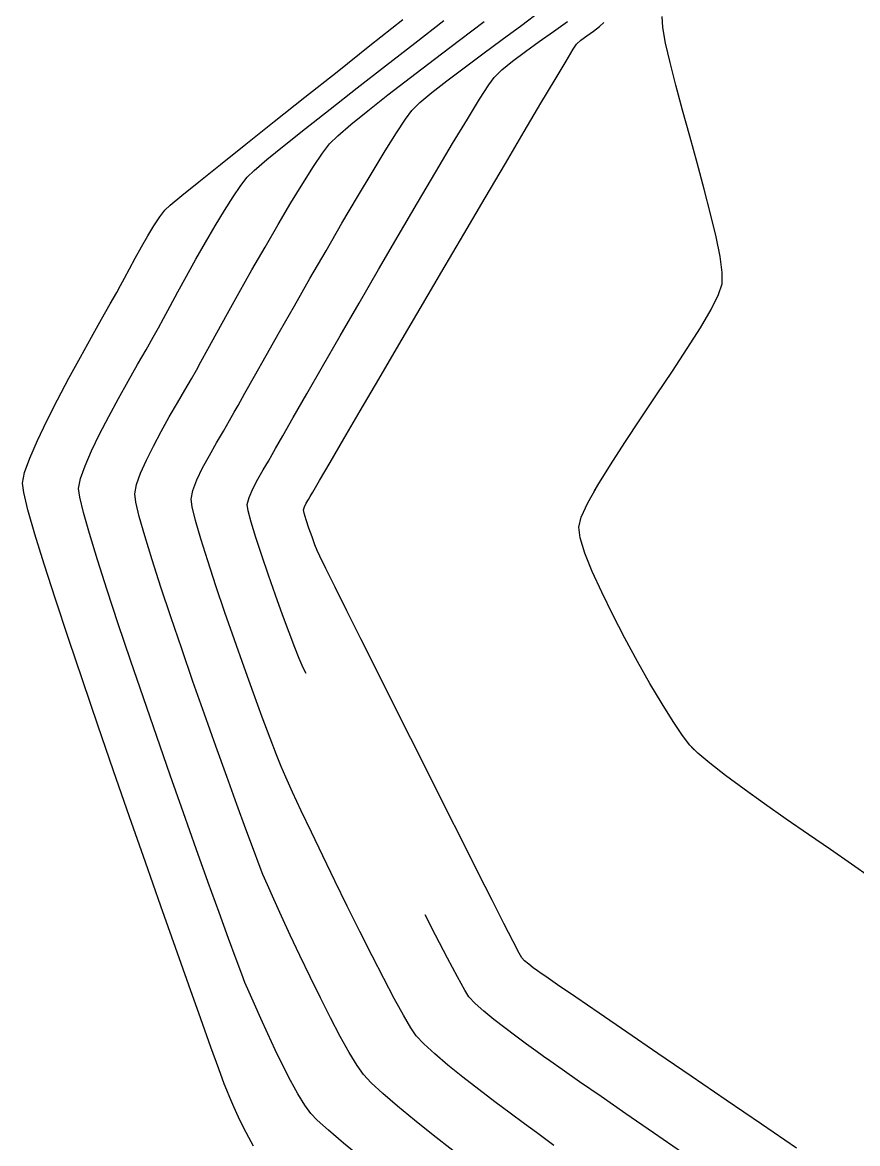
# Model space of a CAD drawing. Header units: metres. Extents: x 708868 to 711043, y 5411316 to 5413138.
# Drawn here: x 710040.7 to 710102.9, y 5411995.4 to 5412078.8 of the extents above; entities that cross this region are included whole.
import ezdxf

# ---------------------------------------------------------------- set-up
doc = ezdxf.new("R2010")
doc.units = ezdxf.units.M
for name, color, linetype in [('Rionegro 2010_Contours', 7, 'Continuous'), ('Rionegro 2014_Contours', 7, 'Continuous'), ('Rionegro 2018_Contours', 7, 'Continuous')]:
    doc.layers.add(name, color=color, linetype=linetype)

msp = doc.modelspace()

# ---------------------------------------------------------------- linework, layer by layer
at = {"layer": 'Rionegro 2010_Contours'}
for points in [[(710080.271, 5411995.247, 241), (710079.659, 5411995.69, 241), (710078.971, 5411996.196, 241), (710078.072, 5411996.856, 241), (710077.02, 5411997.635, 241), (710075.869, 5411998.496, 241), (710074.675, 5411999.404, 241), (710073.495, 5412000.323, 241), (710072.384, 5412001.219, 241), (710071.397, 5412002.055, 241), (710070.592, 5412002.797, 241), (710070.023, 5412003.407, 241), (710069.627, 5412003.988, 241), (710069.074, 5412004.929, 241), (710068.391, 5412006.174, 241), (710067.605, 5412007.664, 241), (710066.742, 5412009.342, 241), (710065.83, 5412011.151, 241), (710064.895, 5412013.034, 241), (710063.964, 5412014.932, 241), (710063.064, 5412016.789, 241), (710062.221, 5412018.546, 241), (710061.464, 5412020.147, 241), (710060.817, 5412021.534, 241), (710060.309, 5412022.649, 241), (710059.967, 5412023.435, 241), (710059.622, 5412024.299, 241), (710059.147, 5412025.543, 241), (710058.569, 5412027.094, 241), (710057.917, 5412028.879, 241), (710057.217, 5412030.823, 241), (710056.499, 5412032.855, 241), (710055.79, 5412034.899, 241), (710055.116, 5412036.883, 241), (710054.508, 5412038.733, 241), (710053.991, 5412040.375, 241), (710053.594, 5412041.737, 241), (710053.345, 5412042.744, 241), (710053.271, 5412043.324, 241), (710053.407, 5412043.968, 241), (710053.709, 5412044.76, 241), (710054.131, 5412045.648, 241), (710054.63, 5412046.583, 241), (710055.159, 5412047.515, 241), (710055.675, 5412048.394, 241), (710056.132, 5412049.169, 241), (710056.485, 5412049.791, 241), (710056.764, 5412050.297, 241), (710057.274, 5412051.21, 241), (710057.982, 5412052.469, 241), (710058.853, 5412054.012, 241), (710059.855, 5412055.779, 241), (710060.954, 5412057.708, 241), (710062.117, 5412059.737, 241), (710063.31, 5412061.805, 241), (710064.499, 5412063.851, 241), (710065.652, 5412065.814, 241), (710066.735, 5412067.632, 241), (710067.714, 5412069.243, 241), (710068.555, 5412070.587, 241), (710069.227, 5412071.602, 241), (710069.694, 5412072.227, 241), (710070.299, 5412072.826, 241), (710071.187, 5412073.578, 241), (710072.302, 5412074.454, 241), (710073.585, 5412075.422, 241), (710074.979, 5412076.454, 241), (710076.426, 5412077.518, 241), (710077.869, 5412078.584, 241), (710079.249, 5412079.623, 241)], [(710057.922, 5411995.2, 244), (710057.558, 5411995.837, 244), (710057.179, 5411996.577, 244), (710056.805, 5411997.358, 244), (710056.458, 5411998.12, 244), (710056.159, 5411998.803, 244), (710055.929, 5411999.346, 244), (710055.743, 5411999.839, 244), (710055.342, 5412000.936, 244), (710054.753, 5412002.567, 244), (710053.999, 5412004.664, 244), (710053.109, 5412007.157, 244), (710052.107, 5412009.975, 244), (710051.02, 5412013.048, 244), (710049.873, 5412016.308, 244), (710048.692, 5412019.685, 244), (710047.503, 5412023.108, 244), (710046.332, 5412026.509, 244), (710045.205, 5412029.816, 244), (710044.148, 5412032.961, 244), (710043.187, 5412035.874, 244), (710042.347, 5412038.486, 244), (710041.655, 5412040.725, 244), (710041.136, 5412042.524, 244), (710040.817, 5412043.811, 244), (710040.722, 5412044.517, 244), (710040.889, 5412045.305, 244), (710041.274, 5412046.381, 244), (710041.838, 5412047.684, 244), (710042.537, 5412049.149, 244), (710043.331, 5412050.715, 244), (710044.177, 5412052.319, 244), (710045.034, 5412053.897, 244), (710045.861, 5412055.386, 244), (710046.614, 5412056.725, 244), (710047.253, 5412057.85, 244), (710047.736, 5412058.698, 244), (710048.021, 5412059.206, 244), (710048.322, 5412059.767, 244), (710048.696, 5412060.467, 244), (710049.123, 5412061.255, 244), (710049.581, 5412062.083, 244), (710050.051, 5412062.903, 244), (710050.512, 5412063.664, 244), (710050.943, 5412064.317, 244), (710051.323, 5412064.815, 244), (710051.726, 5412065.184, 244), (710052.587, 5412065.905, 244), (710053.848, 5412066.933, 244), (710055.451, 5412068.223, 244), (710057.338, 5412069.732, 244), (710059.453, 5412071.414, 244), (710061.736, 5412073.227, 244), (710064.131, 5412075.124, 244), (710066.58, 5412077.062, 244), (710069.025, 5412078.997, 244)], [(710065.981, 5411994.293, 243), (710064.619, 5411995.415, 243), (710063.492, 5411996.372, 243), (710062.658, 5411997.121, 243), (710062.174, 5411997.619, 243), (710061.731, 5411998.244, 243), (710061.226, 5411999.081, 243), (710060.679, 5412000.081, 243), (710060.108, 5412001.192, 243), (710059.534, 5412002.364, 243), (710058.975, 5412003.547, 243), (710058.45, 5412004.69, 243), (710057.979, 5412005.743, 243), (710057.581, 5412006.655, 243), (710057.275, 5412007.376, 243), (710057.038, 5412007.985, 243), (710056.623, 5412009.096, 243), (710056.054, 5412010.646, 243), (710055.355, 5412012.572, 243), (710054.549, 5412014.813, 243), (710053.658, 5412017.305, 243), (710052.707, 5412019.986, 243), (710051.718, 5412022.794, 243), (710050.716, 5412025.667, 243), (710049.722, 5412028.541, 243), (710048.761, 5412031.355, 243), (710047.856, 5412034.047, 243), (710047.03, 5412036.553, 243), (710046.307, 5412038.811, 243), (710045.71, 5412040.759, 243), (710045.261, 5412042.335, 243), (710044.985, 5412043.476, 243), (710044.905, 5412044.12, 243), (710045.052, 5412044.856, 243), (710045.386, 5412045.809, 243), (710045.87, 5412046.929, 243), (710046.468, 5412048.168, 243), (710047.145, 5412049.477, 243), (710047.865, 5412050.807, 243), (710048.591, 5412052.11, 243), (710049.288, 5412053.336, 243), (710049.919, 5412054.437, 243), (710050.449, 5412055.363, 243), (710050.842, 5412056.068, 243), (710051.219, 5412056.765, 243), (710051.71, 5412057.672, 243), (710052.292, 5412058.74, 243), (710052.942, 5412059.921, 243), (710053.637, 5412061.166, 243), (710054.353, 5412062.428, 243), (710055.067, 5412063.658, 243), (710055.757, 5412064.806, 243), (710056.399, 5412065.826, 243), (710056.97, 5412066.669, 243), (710057.447, 5412067.286, 243), (710057.966, 5412067.785, 243), (710058.903, 5412068.585, 243), (710060.197, 5412069.641, 243), (710061.788, 5412070.91, 243), (710063.615, 5412072.348, 243), (710065.618, 5412073.913, 243), (710067.736, 5412075.562, 243), (710069.909, 5412077.249, 243), (710072.076, 5412078.934, 243)], [(710072.751, 5411994.861, 242), (710071.294, 5411996.001, 242), (710069.904, 5411997.112, 242), (710068.635, 5411998.156, 242), (710067.541, 5411999.096, 242), (710066.677, 5411999.894, 242), (710066.099, 5412000.513, 242), (710065.62, 5412001.192, 242), (710065.036, 5412002.16, 242), (710064.371, 5412003.36, 242), (710063.649, 5412004.736, 242), (710062.892, 5412006.233, 242), (710062.124, 5412007.795, 242), (710061.37, 5412009.366, 242), (710060.652, 5412010.89, 242), (710059.995, 5412012.312, 242), (710059.421, 5412013.576, 242), (710058.955, 5412014.626, 242), (710058.621, 5412015.406, 242), (710058.34, 5412016.115, 242), (710057.906, 5412017.261, 242), (710057.342, 5412018.78, 242), (710056.672, 5412020.61, 242), (710055.92, 5412022.686, 242), (710055.11, 5412024.947, 242), (710054.266, 5412027.327, 242), (710053.412, 5412029.764, 242), (710052.572, 5412032.196, 242), (710051.77, 5412034.557, 242), (710051.029, 5412036.786, 242), (710050.374, 5412038.818, 242), (710049.829, 5412040.592, 242), (710049.416, 5412042.042, 242), (710049.162, 5412043.107, 242), (710049.088, 5412043.722, 242), (710049.222, 5412044.408, 242), (710049.518, 5412045.256, 242), (710049.944, 5412046.224, 242), (710050.464, 5412047.273, 242), (710051.045, 5412048.36, 242), (710051.652, 5412049.444, 242), (710052.252, 5412050.485, 242), (710052.81, 5412051.44, 242), (710053.292, 5412052.268, 242), (710053.664, 5412052.929, 242), (710053.999, 5412053.546, 242), (710054.517, 5412054.491, 242), (710055.187, 5412055.704, 242), (710055.978, 5412057.128, 242), (710056.86, 5412058.705, 242), (710057.803, 5412060.374, 242), (710058.776, 5412062.078, 242), (710059.751, 5412063.759, 242), (710060.695, 5412065.357, 242), (710061.58, 5412066.815, 242), (710062.374, 5412068.073, 242), (710063.048, 5412069.073, 242), (710063.571, 5412069.756, 242), (710064.178, 5412070.356, 242), (710065.145, 5412071.188, 242), (710066.412, 5412072.214, 242), (710067.916, 5412073.395, 242), (710069.596, 5412074.689, 242), (710071.391, 5412076.058, 242), (710073.239, 5412077.462, 242), (710075.078, 5412078.861, 242)], [(710098.304, 5411995.043, 239), (710095.709, 5411996.815, 239), (710093.079, 5411998.613, 239), (710090.484, 5412000.388, 239), (710087.996, 5412002.09, 239), (710085.687, 5412003.671, 239), (710083.627, 5412005.081, 239), (710081.887, 5412006.273, 239), (710080.54, 5412007.197, 239), (710079.656, 5412007.805, 239), (710079.307, 5412008.047, 239), (710079.056, 5412008.23, 239), (710078.732, 5412008.467, 239), (710078.391, 5412008.727, 239), (710078.086, 5412008.981, 239), (710077.872, 5412009.196, 239), (710077.684, 5412009.54, 239), (710077.231, 5412010.417, 239), (710076.549, 5412011.755, 239), (710075.673, 5412013.484, 239), (710074.638, 5412015.534, 239), (710073.479, 5412017.834, 239), (710072.232, 5412020.313, 239), (710070.932, 5412022.903, 239), (710069.615, 5412025.53, 239), (710068.314, 5412028.127, 239), (710067.066, 5412030.621, 239), (710065.907, 5412032.942, 239), (710064.87, 5412035.021, 239), (710063.991, 5412036.786, 239), (710063.306, 5412038.166, 239), (710062.85, 5412039.093, 239), (710062.659, 5412039.494, 239), (710062.487, 5412039.931, 239), (710062.269, 5412040.522, 239), (710062.04, 5412041.172, 239), (710061.835, 5412041.787, 239), (710061.689, 5412042.271, 239), (710061.637, 5412042.528, 239), (710061.704, 5412042.747, 239), (710061.844, 5412043.025, 239), (710062.004, 5412043.302, 239), (710062.127, 5412043.515, 239), (710062.318, 5412043.843, 239), (710062.825, 5412044.711, 239), (710063.61, 5412046.052, 239), (710064.632, 5412047.799, 239), (710065.853, 5412049.884, 239), (710067.234, 5412052.24, 239), (710068.734, 5412054.8, 239), (710070.316, 5412057.496, 239), (710071.939, 5412060.261, 239), (710073.564, 5412063.029, 239), (710075.153, 5412065.731, 239), (710076.665, 5412068.301, 239), (710078.062, 5412070.671, 239), (710079.305, 5412072.773, 239), (710080.353, 5412074.542, 239), (710081.168, 5412075.909, 239), (710081.711, 5412076.807, 239), (710081.942, 5412077.169, 239), (710082.264, 5412077.459, 239), (710082.723, 5412077.797, 239), (710083.223, 5412078.151, 239), (710083.67, 5412078.494, 239), (710083.97, 5412078.795, 239)], [(710095.076, 5412021.281, 238), (710094.413, 5412021.756, 238), (710093.039, 5412022.77, 238), (710091.871, 5412023.673, 238), (710090.963, 5412024.433, 238), (710090.372, 5412025.017, 238), (710089.831, 5412025.731, 238), (710089.132, 5412026.776, 238), (710088.313, 5412028.089, 238), (710087.415, 5412029.604, 238), (710086.478, 5412031.256, 238), (710085.54, 5412032.982, 238), (710084.64, 5412034.715, 238), (710083.82, 5412036.392, 238), (710083.117, 5412037.947, 238), (710082.571, 5412039.316, 238), (710082.223, 5412040.435, 238), (710082.11, 5412041.237, 238), (710082.298, 5412041.987, 238), (710082.789, 5412043.049, 238), (710083.53, 5412044.367, 238), (710084.466, 5412045.885, 238), (710085.544, 5412047.548, 238), (710086.709, 5412049.299, 238), (710087.908, 5412051.083, 238), (710089.086, 5412052.844, 238), (710090.189, 5412054.526, 238), (710091.163, 5412056.074, 238), (710091.955, 5412057.43, 238), (710092.51, 5412058.54, 238), (710092.773, 5412059.348, 238), (710092.781, 5412060.183, 238), (710092.624, 5412061.37, 238), (710092.33, 5412062.843, 238), (710091.929, 5412064.539, 238), (710091.45, 5412066.393, 238), (710090.922, 5412068.342, 238), (710090.375, 5412070.322, 238), (710089.837, 5412072.267, 238), (710089.339, 5412074.114, 238), (710088.908, 5412075.798, 238), (710088.575, 5412077.256, 238), (710088.368, 5412078.424, 238), (710088.316, 5412079.236, 238)]]:
    msp.add_polyline3d(points, dxfattribs=at)
at = {"layer": 'Rionegro 2014_Contours'}
for points in [[(710080.271, 5411995.247, 241), (710079.659, 5411995.69, 241), (710078.971, 5411996.196, 241), (710078.072, 5411996.856, 241), (710077.02, 5411997.635, 241), (710075.869, 5411998.496, 241), (710074.675, 5411999.404, 241), (710073.495, 5412000.323, 241), (710072.384, 5412001.219, 241), (710071.397, 5412002.055, 241), (710070.592, 5412002.797, 241), (710070.023, 5412003.407, 241), (710069.627, 5412003.988, 241), (710069.074, 5412004.929, 241), (710068.391, 5412006.174, 241), (710067.605, 5412007.664, 241), (710066.742, 5412009.342, 241), (710065.83, 5412011.151, 241), (710064.895, 5412013.034, 241), (710063.964, 5412014.932, 241), (710063.064, 5412016.789, 241), (710062.221, 5412018.546, 241), (710061.464, 5412020.147, 241), (710060.817, 5412021.534, 241), (710060.309, 5412022.649, 241), (710059.967, 5412023.435, 241), (710059.622, 5412024.299, 241), (710059.147, 5412025.543, 241), (710058.569, 5412027.094, 241), (710057.917, 5412028.879, 241), (710057.217, 5412030.823, 241), (710056.499, 5412032.855, 241), (710055.79, 5412034.899, 241), (710055.116, 5412036.883, 241), (710054.508, 5412038.733, 241), (710053.991, 5412040.375, 241), (710053.594, 5412041.737, 241), (710053.345, 5412042.744, 241), (710053.271, 5412043.324, 241), (710053.407, 5412043.968, 241), (710053.709, 5412044.76, 241), (710054.131, 5412045.648, 241), (710054.63, 5412046.583, 241), (710055.159, 5412047.515, 241), (710055.675, 5412048.394, 241), (710056.132, 5412049.169, 241), (710056.485, 5412049.791, 241), (710056.764, 5412050.297, 241), (710057.274, 5412051.21, 241), (710057.982, 5412052.469, 241), (710058.853, 5412054.012, 241), (710059.855, 5412055.779, 241), (710060.954, 5412057.708, 241), (710062.117, 5412059.737, 241), (710063.31, 5412061.805, 241), (710064.499, 5412063.851, 241), (710065.652, 5412065.814, 241), (710066.735, 5412067.632, 241), (710067.714, 5412069.243, 241), (710068.555, 5412070.587, 241), (710069.227, 5412071.602, 241), (710069.694, 5412072.227, 241), (710070.299, 5412072.826, 241), (710071.187, 5412073.578, 241), (710072.302, 5412074.454, 241), (710073.585, 5412075.422, 241), (710074.979, 5412076.454, 241), (710076.426, 5412077.518, 241), (710077.869, 5412078.584, 241), (710079.249, 5412079.623, 241)], [(710057.922, 5411995.2, 244), (710057.558, 5411995.837, 244), (710057.179, 5411996.577, 244), (710056.805, 5411997.358, 244), (710056.458, 5411998.12, 244), (710056.159, 5411998.803, 244), (710055.929, 5411999.346, 244), (710055.743, 5411999.839, 244), (710055.342, 5412000.936, 244), (710054.753, 5412002.567, 244), (710053.999, 5412004.664, 244), (710053.109, 5412007.157, 244), (710052.107, 5412009.975, 244), (710051.02, 5412013.048, 244), (710049.873, 5412016.308, 244), (710048.692, 5412019.685, 244), (710047.503, 5412023.108, 244), (710046.332, 5412026.509, 244), (710045.205, 5412029.816, 244), (710044.148, 5412032.961, 244), (710043.187, 5412035.874, 244), (710042.347, 5412038.486, 244), (710041.655, 5412040.725, 244), (710041.136, 5412042.524, 244), (710040.817, 5412043.811, 244), (710040.722, 5412044.517, 244), (710040.889, 5412045.305, 244), (710041.274, 5412046.381, 244), (710041.838, 5412047.684, 244), (710042.537, 5412049.149, 244), (710043.331, 5412050.715, 244), (710044.177, 5412052.319, 244), (710045.034, 5412053.897, 244), (710045.861, 5412055.386, 244), (710046.614, 5412056.725, 244), (710047.253, 5412057.85, 244), (710047.736, 5412058.698, 244), (710048.021, 5412059.206, 244), (710048.322, 5412059.767, 244), (710048.696, 5412060.467, 244), (710049.123, 5412061.255, 244), (710049.581, 5412062.083, 244), (710050.051, 5412062.903, 244), (710050.512, 5412063.664, 244), (710050.943, 5412064.317, 244), (710051.323, 5412064.815, 244), (710051.726, 5412065.184, 244), (710052.587, 5412065.905, 244), (710053.848, 5412066.933, 244), (710055.451, 5412068.223, 244), (710057.338, 5412069.732, 244), (710059.453, 5412071.414, 244), (710061.736, 5412073.227, 244), (710064.131, 5412075.124, 244), (710066.58, 5412077.062, 244), (710069.025, 5412078.997, 244)], [(710065.981, 5411994.293, 243), (710064.619, 5411995.415, 243), (710063.492, 5411996.372, 243), (710062.658, 5411997.121, 243), (710062.174, 5411997.619, 243), (710061.731, 5411998.244, 243), (710061.226, 5411999.081, 243), (710060.679, 5412000.081, 243), (710060.108, 5412001.192, 243), (710059.534, 5412002.364, 243), (710058.975, 5412003.547, 243), (710058.45, 5412004.69, 243), (710057.979, 5412005.743, 243), (710057.581, 5412006.655, 243), (710057.275, 5412007.376, 243), (710057.038, 5412007.985, 243), (710056.623, 5412009.096, 243), (710056.054, 5412010.646, 243), (710055.355, 5412012.572, 243), (710054.549, 5412014.813, 243), (710053.658, 5412017.305, 243), (710052.707, 5412019.986, 243), (710051.718, 5412022.794, 243), (710050.716, 5412025.667, 243), (710049.722, 5412028.541, 243), (710048.761, 5412031.355, 243), (710047.856, 5412034.047, 243), (710047.03, 5412036.553, 243), (710046.307, 5412038.811, 243), (710045.71, 5412040.759, 243), (710045.261, 5412042.335, 243), (710044.985, 5412043.476, 243), (710044.905, 5412044.12, 243), (710045.052, 5412044.856, 243), (710045.386, 5412045.809, 243), (710045.87, 5412046.929, 243), (710046.468, 5412048.168, 243), (710047.145, 5412049.477, 243), (710047.865, 5412050.807, 243), (710048.591, 5412052.11, 243), (710049.288, 5412053.336, 243), (710049.919, 5412054.437, 243), (710050.449, 5412055.363, 243), (710050.842, 5412056.068, 243), (710051.219, 5412056.765, 243), (710051.71, 5412057.672, 243), (710052.292, 5412058.74, 243), (710052.942, 5412059.921, 243), (710053.637, 5412061.166, 243), (710054.353, 5412062.428, 243), (710055.067, 5412063.658, 243), (710055.757, 5412064.806, 243), (710056.399, 5412065.826, 243), (710056.97, 5412066.669, 243), (710057.447, 5412067.286, 243), (710057.966, 5412067.785, 243), (710058.903, 5412068.585, 243), (710060.197, 5412069.641, 243), (710061.788, 5412070.91, 243), (710063.615, 5412072.348, 243), (710065.618, 5412073.913, 243), (710067.736, 5412075.562, 243), (710069.909, 5412077.249, 243), (710072.076, 5412078.934, 243)], [(710072.751, 5411994.861, 242), (710071.294, 5411996.001, 242), (710069.904, 5411997.112, 242), (710068.635, 5411998.156, 242), (710067.541, 5411999.096, 242), (710066.677, 5411999.894, 242), (710066.099, 5412000.513, 242), (710065.62, 5412001.192, 242), (710065.036, 5412002.16, 242), (710064.371, 5412003.36, 242), (710063.649, 5412004.736, 242), (710062.892, 5412006.233, 242), (710062.124, 5412007.795, 242), (710061.37, 5412009.366, 242), (710060.652, 5412010.89, 242), (710059.995, 5412012.312, 242), (710059.421, 5412013.576, 242), (710058.955, 5412014.626, 242), (710058.621, 5412015.406, 242), (710058.34, 5412016.115, 242), (710057.906, 5412017.261, 242), (710057.342, 5412018.78, 242), (710056.672, 5412020.61, 242), (710055.92, 5412022.686, 242), (710055.11, 5412024.947, 242), (710054.266, 5412027.327, 242), (710053.412, 5412029.764, 242), (710052.572, 5412032.196, 242), (710051.77, 5412034.557, 242), (710051.029, 5412036.786, 242), (710050.374, 5412038.818, 242), (710049.829, 5412040.592, 242), (710049.416, 5412042.042, 242), (710049.162, 5412043.107, 242), (710049.088, 5412043.722, 242), (710049.222, 5412044.408, 242), (710049.518, 5412045.256, 242), (710049.944, 5412046.224, 242), (710050.464, 5412047.273, 242), (710051.045, 5412048.36, 242), (710051.652, 5412049.444, 242), (710052.252, 5412050.485, 242), (710052.81, 5412051.44, 242), (710053.292, 5412052.268, 242), (710053.664, 5412052.929, 242), (710053.999, 5412053.546, 242), (710054.517, 5412054.491, 242), (710055.187, 5412055.704, 242), (710055.978, 5412057.128, 242), (710056.86, 5412058.705, 242), (710057.803, 5412060.374, 242), (710058.776, 5412062.078, 242), (710059.751, 5412063.759, 242), (710060.695, 5412065.357, 242), (710061.58, 5412066.815, 242), (710062.374, 5412068.073, 242), (710063.048, 5412069.073, 242), (710063.571, 5412069.756, 242), (710064.178, 5412070.356, 242), (710065.145, 5412071.188, 242), (710066.412, 5412072.214, 242), (710067.916, 5412073.395, 242), (710069.596, 5412074.689, 242), (710071.391, 5412076.058, 242), (710073.239, 5412077.462, 242), (710075.078, 5412078.861, 242)], [(710061.825, 5412030.345, 240), (710061.617, 5412030.787, 240), (710061.313, 5412031.465, 240), (710060.987, 5412032.281, 240), (710060.564, 5412033.395, 240), (710060.076, 5412034.721, 240), (710059.553, 5412036.176, 240), (710059.028, 5412037.677, 240), (710058.531, 5412039.139, 240), (710058.094, 5412040.478, 240), (710057.748, 5412041.612, 240), (710057.524, 5412042.456, 240), (710057.454, 5412042.926, 240), (710057.581, 5412043.441, 240), (710057.862, 5412044.09, 240), (710058.237, 5412044.804, 240), (710058.643, 5412045.515, 240), (710059.02, 5412046.154, 240), (710059.306, 5412046.653, 240), (710059.549, 5412047.085, 240), (710060.087, 5412048.027, 240), (710060.878, 5412049.409, 240), (710061.883, 5412051.159, 240), (710063.06, 5412053.204, 240), (710064.369, 5412055.474, 240), (710065.77, 5412057.895, 240), (710067.223, 5412060.397, 240), (710068.686, 5412062.908, 240), (710070.119, 5412065.356, 240), (710071.481, 5412067.668, 240), (710072.733, 5412069.775, 240), (710073.833, 5412071.602, 240), (710074.74, 5412073.08, 240), (710075.416, 5412074.136, 240), (710075.818, 5412074.698, 240), (710076.396, 5412075.264, 240), (710077.192, 5412075.912, 240), (710078.141, 5412076.618, 240), (710079.18, 5412077.361, 240), (710080.244, 5412078.119, 240), (710081.27, 5412078.868, 240)], [(710098.304, 5411995.043, 239), (710095.709, 5411996.815, 239), (710093.079, 5411998.613, 239), (710090.484, 5412000.388, 239), (710087.996, 5412002.09, 239), (710085.687, 5412003.671, 239), (710083.627, 5412005.081, 239), (710081.887, 5412006.273, 239), (710080.54, 5412007.197, 239), (710079.656, 5412007.805, 239), (710079.307, 5412008.047, 239), (710079.056, 5412008.23, 239), (710078.732, 5412008.467, 239), (710078.391, 5412008.727, 239), (710078.086, 5412008.981, 239), (710077.872, 5412009.196, 239), (710077.684, 5412009.54, 239), (710077.231, 5412010.417, 239), (710076.549, 5412011.755, 239), (710075.673, 5412013.484, 239), (710074.638, 5412015.534, 239), (710073.479, 5412017.834, 239), (710072.232, 5412020.313, 239), (710070.932, 5412022.903, 239), (710069.615, 5412025.53, 239), (710068.314, 5412028.127, 239), (710067.066, 5412030.621, 239), (710065.907, 5412032.942, 239), (710064.87, 5412035.021, 239), (710063.991, 5412036.786, 239), (710063.306, 5412038.166, 239), (710062.85, 5412039.093, 239), (710062.659, 5412039.494, 239), (710062.487, 5412039.931, 239), (710062.269, 5412040.522, 239), (710062.04, 5412041.172, 239), (710061.835, 5412041.787, 239), (710061.689, 5412042.271, 239), (710061.637, 5412042.528, 239), (710061.704, 5412042.747, 239), (710061.844, 5412043.025, 239), (710062.004, 5412043.302, 239), (710062.127, 5412043.515, 239), (710062.318, 5412043.843, 239), (710062.825, 5412044.711, 239), (710063.61, 5412046.052, 239), (710064.632, 5412047.799, 239), (710065.853, 5412049.884, 239), (710067.234, 5412052.24, 239), (710068.734, 5412054.8, 239), (710070.316, 5412057.496, 239), (710071.939, 5412060.261, 239), (710073.564, 5412063.029, 239), (710075.153, 5412065.731, 239), (710076.665, 5412068.301, 239), (710078.062, 5412070.671, 239), (710079.305, 5412072.773, 239), (710080.353, 5412074.542, 239), (710081.168, 5412075.909, 239), (710081.711, 5412076.807, 239), (710081.942, 5412077.169, 239), (710082.264, 5412077.459, 239), (710082.723, 5412077.797, 239), (710083.223, 5412078.151, 239), (710083.67, 5412078.494, 239), (710083.97, 5412078.795, 239)], [(710083.261, 5412043.889, 238), (710083.53, 5412044.367, 238), (710084.466, 5412045.885, 238), (710085.544, 5412047.548, 238), (710086.709, 5412049.299, 238), (710087.908, 5412051.083, 238), (710089.086, 5412052.844, 238), (710090.189, 5412054.526, 238), (710091.163, 5412056.074, 238), (710091.955, 5412057.43, 238), (710092.51, 5412058.54, 238), (710092.773, 5412059.348, 238), (710092.781, 5412060.183, 238), (710092.624, 5412061.37, 238), (710092.33, 5412062.843, 238), (710091.929, 5412064.539, 238), (710091.45, 5412066.393, 238), (710090.922, 5412068.342, 238), (710090.375, 5412070.322, 238), (710089.837, 5412072.267, 238), (710089.339, 5412074.114, 238), (710088.908, 5412075.798, 238), (710088.575, 5412077.256, 238), (710088.368, 5412078.424, 238), (710088.316, 5412079.236, 238)], [(710103.833, 5412015.188, 238), (710102.401, 5412016.177, 238), (710100.84, 5412017.252, 238), (710099.204, 5412018.38, 238), (710097.551, 5412019.528, 238), (710095.935, 5412020.665, 238), (710094.413, 5412021.756, 238), (710093.039, 5412022.77, 238), (710091.871, 5412023.673, 238), (710090.963, 5412024.433, 238), (710090.508, 5412024.883, 238)], [(710089.838, 5411994.693, 240), (710087.672, 5411996.184, 240), (710085.629, 5411997.593, 240), (710083.774, 5411998.875, 240), (710082.169, 5411999.987, 240), (710080.877, 5412000.886, 240), (710079.96, 5412001.528, 240), (710079.483, 5412001.868, 240), (710078.922, 5412002.278, 240), (710078.221, 5412002.788, 240), (710077.431, 5412003.367, 240), (710076.604, 5412003.988, 240), (710075.791, 5412004.62, 240), (710075.043, 5412005.236, 240), (710074.411, 5412005.806, 240), (710073.947, 5412006.302, 240), (710073.629, 5412006.804, 240), (710073.084, 5412007.785, 240), (710072.347, 5412009.173, 240), (710071.454, 5412010.896, 240), (710070.68, 5412012.412, 240)]]:
    msp.add_polyline3d(points, dxfattribs=at)
at = {"layer": 'Rionegro 2018_Contours'}
for points in [[(710080.271, 5411995.247, 241), (710079.659, 5411995.69, 241), (710078.971, 5411996.196, 241), (710078.072, 5411996.856, 241), (710077.02, 5411997.635, 241), (710075.869, 5411998.496, 241), (710074.675, 5411999.404, 241), (710073.495, 5412000.323, 241), (710072.384, 5412001.219, 241), (710071.397, 5412002.055, 241), (710070.592, 5412002.797, 241), (710070.023, 5412003.407, 241), (710069.627, 5412003.988, 241), (710069.074, 5412004.929, 241), (710068.391, 5412006.174, 241), (710067.605, 5412007.664, 241), (710066.742, 5412009.342, 241), (710065.83, 5412011.151, 241), (710064.895, 5412013.034, 241), (710063.964, 5412014.932, 241), (710063.064, 5412016.789, 241), (710062.221, 5412018.546, 241), (710061.464, 5412020.147, 241), (710060.817, 5412021.534, 241), (710060.309, 5412022.649, 241), (710059.967, 5412023.435, 241), (710059.622, 5412024.299, 241), (710059.147, 5412025.543, 241), (710058.569, 5412027.094, 241), (710057.917, 5412028.879, 241), (710057.217, 5412030.823, 241), (710056.499, 5412032.855, 241), (710055.79, 5412034.899, 241), (710055.116, 5412036.883, 241), (710054.508, 5412038.733, 241), (710053.991, 5412040.375, 241), (710053.594, 5412041.737, 241), (710053.345, 5412042.744, 241), (710053.271, 5412043.324, 241), (710053.407, 5412043.968, 241), (710053.709, 5412044.76, 241), (710054.131, 5412045.648, 241), (710054.63, 5412046.583, 241), (710055.159, 5412047.515, 241), (710055.675, 5412048.394, 241), (710056.132, 5412049.169, 241), (710056.485, 5412049.791, 241), (710056.764, 5412050.297, 241), (710057.274, 5412051.21, 241), (710057.982, 5412052.469, 241), (710058.853, 5412054.012, 241), (710059.855, 5412055.779, 241), (710060.954, 5412057.708, 241), (710062.117, 5412059.737, 241), (710063.31, 5412061.805, 241), (710064.499, 5412063.851, 241), (710065.652, 5412065.814, 241), (710066.735, 5412067.632, 241), (710067.714, 5412069.243, 241), (710068.555, 5412070.587, 241), (710069.227, 5412071.602, 241), (710069.694, 5412072.227, 241), (710070.299, 5412072.826, 241), (710071.187, 5412073.578, 241), (710072.302, 5412074.454, 241), (710073.585, 5412075.422, 241), (710074.979, 5412076.454, 241), (710076.426, 5412077.518, 241), (710077.869, 5412078.584, 241), (710079.249, 5412079.623, 241)], [(710057.922, 5411995.2, 244), (710057.558, 5411995.837, 244), (710057.179, 5411996.577, 244), (710056.805, 5411997.358, 244), (710056.458, 5411998.12, 244), (710056.159, 5411998.803, 244), (710055.929, 5411999.346, 244), (710055.743, 5411999.839, 244), (710055.342, 5412000.936, 244), (710054.753, 5412002.567, 244), (710053.999, 5412004.664, 244), (710053.109, 5412007.157, 244), (710052.107, 5412009.975, 244), (710051.02, 5412013.048, 244), (710049.873, 5412016.308, 244), (710048.692, 5412019.685, 244), (710047.503, 5412023.108, 244), (710046.332, 5412026.509, 244), (710045.205, 5412029.816, 244), (710044.148, 5412032.961, 244), (710043.187, 5412035.874, 244), (710042.347, 5412038.486, 244), (710041.655, 5412040.725, 244), (710041.136, 5412042.524, 244), (710040.817, 5412043.811, 244), (710040.722, 5412044.517, 244), (710040.889, 5412045.305, 244), (710041.274, 5412046.381, 244), (710041.838, 5412047.684, 244), (710042.537, 5412049.149, 244), (710043.331, 5412050.715, 244), (710044.177, 5412052.319, 244), (710045.034, 5412053.897, 244), (710045.861, 5412055.386, 244), (710046.614, 5412056.725, 244), (710047.253, 5412057.85, 244), (710047.736, 5412058.698, 244), (710048.021, 5412059.206, 244), (710048.322, 5412059.767, 244), (710048.696, 5412060.467, 244), (710049.123, 5412061.255, 244), (710049.581, 5412062.083, 244), (710050.051, 5412062.903, 244), (710050.512, 5412063.664, 244), (710050.943, 5412064.317, 244), (710051.323, 5412064.815, 244), (710051.726, 5412065.184, 244), (710052.587, 5412065.905, 244), (710053.848, 5412066.933, 244), (710055.451, 5412068.223, 244), (710057.338, 5412069.732, 244), (710059.453, 5412071.414, 244), (710061.736, 5412073.227, 244), (710064.131, 5412075.124, 244), (710066.58, 5412077.062, 244), (710069.025, 5412078.997, 244)], [(710065.981, 5411994.293, 243), (710064.619, 5411995.415, 243), (710063.492, 5411996.372, 243), (710062.658, 5411997.121, 243), (710062.174, 5411997.619, 243), (710061.731, 5411998.244, 243), (710061.226, 5411999.081, 243), (710060.679, 5412000.081, 243), (710060.108, 5412001.192, 243), (710059.534, 5412002.364, 243), (710058.975, 5412003.547, 243), (710058.45, 5412004.69, 243), (710057.979, 5412005.743, 243), (710057.581, 5412006.655, 243), (710057.275, 5412007.376, 243), (710057.038, 5412007.985, 243), (710056.623, 5412009.096, 243), (710056.054, 5412010.646, 243), (710055.355, 5412012.572, 243), (710054.549, 5412014.813, 243), (710053.658, 5412017.305, 243), (710052.707, 5412019.986, 243), (710051.718, 5412022.794, 243), (710050.716, 5412025.667, 243), (710049.722, 5412028.541, 243), (710048.761, 5412031.355, 243), (710047.856, 5412034.047, 243), (710047.03, 5412036.553, 243), (710046.307, 5412038.811, 243), (710045.71, 5412040.759, 243), (710045.261, 5412042.335, 243), (710044.985, 5412043.476, 243), (710044.905, 5412044.12, 243), (710045.052, 5412044.856, 243), (710045.386, 5412045.809, 243), (710045.87, 5412046.929, 243), (710046.468, 5412048.168, 243), (710047.145, 5412049.477, 243), (710047.865, 5412050.807, 243), (710048.591, 5412052.11, 243), (710049.288, 5412053.336, 243), (710049.919, 5412054.437, 243), (710050.449, 5412055.363, 243), (710050.842, 5412056.068, 243), (710051.219, 5412056.765, 243), (710051.71, 5412057.672, 243), (710052.292, 5412058.74, 243), (710052.942, 5412059.921, 243), (710053.637, 5412061.166, 243), (710054.353, 5412062.428, 243), (710055.067, 5412063.658, 243), (710055.757, 5412064.806, 243), (710056.399, 5412065.826, 243), (710056.97, 5412066.669, 243), (710057.447, 5412067.286, 243), (710057.966, 5412067.785, 243), (710058.903, 5412068.585, 243), (710060.197, 5412069.641, 243), (710061.788, 5412070.91, 243), (710063.615, 5412072.348, 243), (710065.618, 5412073.913, 243), (710067.736, 5412075.562, 243), (710069.909, 5412077.249, 243), (710072.076, 5412078.934, 243)], [(710072.751, 5411994.861, 242), (710071.294, 5411996.001, 242), (710069.904, 5411997.112, 242), (710068.635, 5411998.156, 242), (710067.541, 5411999.096, 242), (710066.677, 5411999.894, 242), (710066.099, 5412000.513, 242), (710065.62, 5412001.192, 242), (710065.036, 5412002.16, 242), (710064.371, 5412003.36, 242), (710063.649, 5412004.736, 242), (710062.892, 5412006.233, 242), (710062.124, 5412007.795, 242), (710061.37, 5412009.366, 242), (710060.652, 5412010.89, 242), (710059.995, 5412012.312, 242), (710059.421, 5412013.576, 242), (710058.955, 5412014.626, 242), (710058.621, 5412015.406, 242), (710058.34, 5412016.115, 242), (710057.906, 5412017.261, 242), (710057.342, 5412018.78, 242), (710056.672, 5412020.61, 242), (710055.92, 5412022.686, 242), (710055.11, 5412024.947, 242), (710054.266, 5412027.327, 242), (710053.412, 5412029.764, 242), (710052.572, 5412032.196, 242), (710051.77, 5412034.557, 242), (710051.029, 5412036.786, 242), (710050.374, 5412038.818, 242), (710049.829, 5412040.592, 242), (710049.416, 5412042.042, 242), (710049.162, 5412043.107, 242), (710049.088, 5412043.722, 242), (710049.222, 5412044.408, 242), (710049.518, 5412045.256, 242), (710049.944, 5412046.224, 242), (710050.464, 5412047.273, 242), (710051.045, 5412048.36, 242), (710051.652, 5412049.444, 242), (710052.252, 5412050.485, 242), (710052.81, 5412051.44, 242), (710053.292, 5412052.268, 242), (710053.664, 5412052.929, 242), (710053.999, 5412053.546, 242), (710054.517, 5412054.491, 242), (710055.187, 5412055.704, 242), (710055.978, 5412057.128, 242), (710056.86, 5412058.705, 242), (710057.803, 5412060.374, 242), (710058.776, 5412062.078, 242), (710059.751, 5412063.759, 242), (710060.695, 5412065.357, 242), (710061.58, 5412066.815, 242), (710062.374, 5412068.073, 242), (710063.048, 5412069.073, 242), (710063.571, 5412069.756, 242), (710064.178, 5412070.356, 242), (710065.145, 5412071.188, 242), (710066.412, 5412072.214, 242), (710067.916, 5412073.395, 242), (710069.596, 5412074.689, 242), (710071.391, 5412076.058, 242), (710073.239, 5412077.462, 242), (710075.078, 5412078.861, 242)], [(710061.825, 5412030.345, 240), (710061.617, 5412030.787, 240), (710061.313, 5412031.465, 240), (710060.987, 5412032.281, 240), (710060.564, 5412033.395, 240), (710060.076, 5412034.721, 240), (710059.553, 5412036.176, 240), (710059.028, 5412037.677, 240), (710058.531, 5412039.139, 240), (710058.094, 5412040.478, 240), (710057.748, 5412041.612, 240), (710057.524, 5412042.456, 240), (710057.454, 5412042.926, 240), (710057.581, 5412043.441, 240), (710057.862, 5412044.09, 240), (710058.237, 5412044.804, 240), (710058.643, 5412045.515, 240), (710059.02, 5412046.154, 240), (710059.306, 5412046.653, 240), (710059.549, 5412047.085, 240), (710060.087, 5412048.027, 240), (710060.878, 5412049.409, 240), (710061.883, 5412051.159, 240), (710063.06, 5412053.204, 240), (710064.369, 5412055.474, 240), (710065.77, 5412057.895, 240), (710067.223, 5412060.397, 240), (710068.686, 5412062.908, 240), (710070.119, 5412065.356, 240), (710071.481, 5412067.668, 240), (710072.733, 5412069.775, 240), (710073.833, 5412071.602, 240), (710074.74, 5412073.08, 240), (710075.416, 5412074.136, 240), (710075.818, 5412074.698, 240), (710076.396, 5412075.264, 240), (710077.192, 5412075.912, 240), (710078.141, 5412076.618, 240), (710079.18, 5412077.361, 240), (710080.244, 5412078.119, 240), (710081.27, 5412078.868, 240)], [(710098.304, 5411995.043, 239), (710095.709, 5411996.815, 239), (710093.079, 5411998.613, 239), (710090.484, 5412000.388, 239), (710087.996, 5412002.09, 239), (710085.687, 5412003.671, 239), (710083.627, 5412005.081, 239), (710081.887, 5412006.273, 239), (710080.54, 5412007.197, 239), (710079.656, 5412007.805, 239), (710079.307, 5412008.047, 239), (710079.056, 5412008.23, 239), (710078.732, 5412008.467, 239), (710078.391, 5412008.727, 239), (710078.086, 5412008.981, 239), (710077.872, 5412009.196, 239), (710077.684, 5412009.54, 239), (710077.231, 5412010.417, 239), (710076.549, 5412011.755, 239), (710075.673, 5412013.484, 239), (710074.638, 5412015.534, 239), (710073.479, 5412017.834, 239), (710072.232, 5412020.313, 239), (710070.932, 5412022.903, 239), (710069.615, 5412025.53, 239), (710068.314, 5412028.127, 239), (710067.066, 5412030.621, 239), (710065.907, 5412032.942, 239), (710064.87, 5412035.021, 239), (710063.991, 5412036.786, 239), (710063.306, 5412038.166, 239), (710062.85, 5412039.093, 239), (710062.659, 5412039.494, 239), (710062.487, 5412039.931, 239), (710062.269, 5412040.522, 239), (710062.04, 5412041.172, 239), (710061.835, 5412041.787, 239), (710061.689, 5412042.271, 239), (710061.637, 5412042.528, 239), (710061.704, 5412042.747, 239), (710061.844, 5412043.025, 239), (710062.004, 5412043.302, 239), (710062.127, 5412043.515, 239), (710062.318, 5412043.843, 239), (710062.825, 5412044.711, 239), (710063.61, 5412046.052, 239), (710064.632, 5412047.799, 239), (710065.853, 5412049.884, 239), (710067.234, 5412052.24, 239), (710068.734, 5412054.8, 239), (710070.316, 5412057.496, 239), (710071.939, 5412060.261, 239), (710073.564, 5412063.029, 239), (710075.153, 5412065.731, 239), (710076.665, 5412068.301, 239), (710078.062, 5412070.671, 239), (710079.305, 5412072.773, 239), (710080.353, 5412074.542, 239), (710081.168, 5412075.909, 239), (710081.711, 5412076.807, 239), (710081.942, 5412077.169, 239), (710082.264, 5412077.459, 239), (710082.723, 5412077.797, 239), (710083.223, 5412078.151, 239), (710083.67, 5412078.494, 239), (710083.97, 5412078.795, 239)], [(710089.838, 5411994.693, 240), (710087.672, 5411996.184, 240), (710085.629, 5411997.593, 240), (710083.774, 5411998.875, 240), (710082.169, 5411999.987, 240), (710080.877, 5412000.886, 240), (710079.96, 5412001.528, 240), (710079.483, 5412001.868, 240), (710078.922, 5412002.278, 240), (710078.221, 5412002.788, 240), (710077.431, 5412003.367, 240), (710076.604, 5412003.988, 240), (710075.791, 5412004.62, 240), (710075.043, 5412005.236, 240), (710074.411, 5412005.806, 240), (710073.947, 5412006.302, 240), (710073.629, 5412006.804, 240), (710073.084, 5412007.785, 240), (710072.347, 5412009.173, 240), (710071.454, 5412010.896, 240), (710070.68, 5412012.412, 240)]]:
    msp.add_polyline3d(points, dxfattribs=at)

doc.saveas('drawing.dxf')
